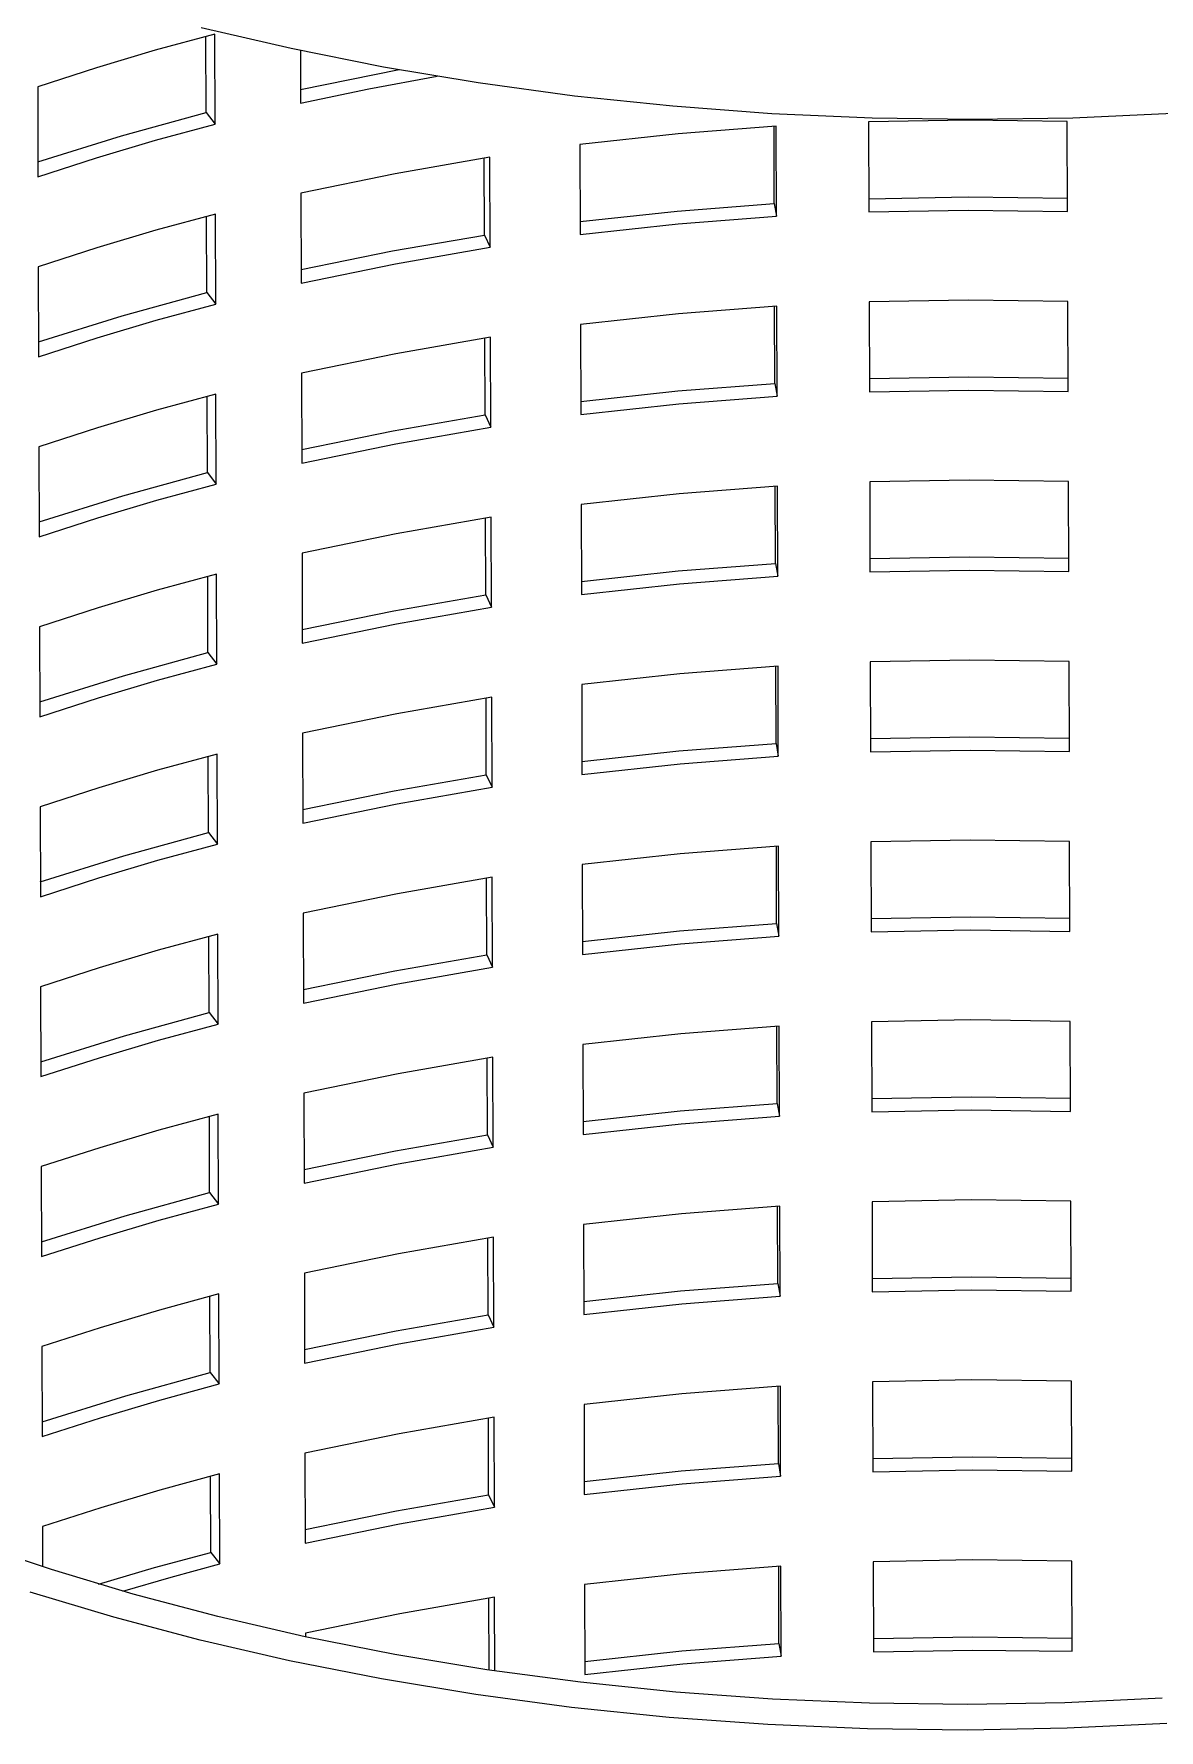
# Model space of a CAD drawing. Header units: millimetres. Extents: x 311 to 4068, y 1050 to 3803.
# Drawn here: x 3757.7 to 3859.6, y 3035.6 to 3189.2 of the extents above; entities that cross this region are included whole.
import ezdxf

# ---------------------------------------------------------------- set-up
doc = ezdxf.new("R2010")
doc.units = ezdxf.units.MM
doc.layers.add('ZANO_R', color=7, linetype='Continuous', lineweight=0)

msp = doc.modelspace()

# ---------------------------------------------------------------- linework, layer by layer
at = {"layer": 'ZANO_R'}
for p, q in [((3774.12, 3189.19), (3768.73, 3187.73)), ((3772.88, 3189.79), (3781.02, 3187.9)), ((3773.33, 3182.1), (3773.31, 3188.98)), ((3774.14, 3181.04), (3774.12, 3189.19)), ((3768.73, 3187.73), (3763.39, 3186.14)), ((3781.02, 3187.9), (3789.38, 3186.23)), ((3781.87, 3187.72), (3781.89, 3182.92)), ((3763.39, 3186.14), (3758.08, 3184.42)), ((3781.88, 3184.16), (3790.8, 3185.98)), ((3789.38, 3186.23), (3797.95, 3184.8)), ((3758.08, 3184.42), (3758.1, 3176.27)), ((3781.89, 3182.92), (3788.05, 3184.23)), ((3788.05, 3184.23), (3794.24, 3185.39)), ((3797.95, 3184.8), (3806.7, 3183.61)), ((3806.7, 3183.61), (3815.58, 3182.68)), ((3815.58, 3182.68), (3824.57, 3182.01)), ((3765.68, 3179.98), (3773.33, 3182.1)), ((3768.76, 3179.58), (3774.14, 3181.04)), ((3773.33, 3182.1), (3774.14, 3181.04)), ((3824.57, 3182.01), (3833.63, 3181.61)), ((3842.31, 3181.4), (3833.31, 3181.24)), ((3833.31, 3181.24), (3833.34, 3173.09)), ((3833.63, 3181.61), (3842.73, 3181.47)), ((3851.31, 3181.28), (3842.31, 3181.4)), ((3842.73, 3181.47), (3851.82, 3181.61)), ((3851.34, 3173.13), (3851.31, 3181.28)), ((3851.82, 3181.61), (3860.88, 3182.02)), ((3758.1, 3177.61), (3765.68, 3179.98)), ((3763.41, 3177.99), (3768.76, 3179.58)), ((3816.06, 3180.15), (3807.18, 3179.18)), ((3824.96, 3180.85), (3816.06, 3180.15)), ((3824.78, 3173.85), (3824.76, 3180.83)), ((3824.98, 3172.7), (3824.96, 3180.85)), ((3758.1, 3176.27), (3763.41, 3177.99)), ((3799.03, 3178.03), (3790.44, 3176.54)), ((3798.54, 3170.99), (3798.52, 3177.95)), ((3799.06, 3169.88), (3799.03, 3178.03)), ((3807.18, 3179.18), (3807.21, 3171.03)), ((3790.44, 3176.54), (3781.91, 3174.77)), ((3781.91, 3174.77), (3781.94, 3166.62)), ((3815.98, 3173.16), (3824.78, 3173.85)), ((3824.78, 3173.85), (3824.98, 3172.7)), ((3842.33, 3174.41), (3833.34, 3174.25)), ((3851.34, 3174.29), (3842.33, 3174.41)), ((3774.17, 3172.89), (3768.79, 3171.43)), ((3773.39, 3165.8), (3773.36, 3172.68)), ((3774.2, 3164.74), (3774.17, 3172.89)), ((3807.2, 3172.21), (3815.98, 3173.16)), ((3807.21, 3171.03), (3816.08, 3172)), ((3816.08, 3172), (3824.98, 3172.7)), ((3833.34, 3173.09), (3842.34, 3173.25)), ((3842.34, 3173.25), (3851.34, 3173.13)), ((3768.79, 3171.43), (3763.44, 3169.84)), ((3790.21, 3169.56), (3798.54, 3170.99)), ((3798.54, 3170.99), (3799.06, 3169.88)), ((3763.44, 3169.84), (3758.13, 3168.12)), ((3781.93, 3167.86), (3790.21, 3169.56)), ((3790.47, 3168.39), (3799.06, 3169.88)), ((3758.13, 3168.12), (3758.16, 3159.97)), ((3781.94, 3166.62), (3790.47, 3168.39)), ((3765.73, 3163.68), (3773.39, 3165.8)), ((3773.39, 3165.8), (3774.2, 3164.74)), ((3768.81, 3163.28), (3774.2, 3164.74)), ((3825.01, 3164.55), (3816.11, 3163.85)), ((3824.83, 3157.55), (3824.81, 3164.53)), ((3825.04, 3156.4), (3825.01, 3164.55)), ((3842.37, 3165.1), (3833.37, 3164.94)), ((3833.37, 3164.94), (3833.39, 3156.79)), ((3851.37, 3164.98), (3842.37, 3165.1)), ((3851.39, 3156.83), (3851.37, 3164.98)), ((3758.15, 3161.31), (3765.73, 3163.68)), ((3763.47, 3161.69), (3768.81, 3163.28)), ((3816.11, 3163.85), (3807.23, 3162.88)), ((3807.23, 3162.88), (3807.26, 3154.73)), ((3758.16, 3159.97), (3763.47, 3161.69)), ((3799.08, 3161.73), (3790.5, 3160.24)), ((3798.6, 3154.7), (3798.57, 3161.65)), ((3799.11, 3153.58), (3799.08, 3161.73)), ((3790.5, 3160.24), (3781.96, 3158.47)), ((3781.96, 3158.47), (3781.99, 3150.32)), ((3842.39, 3158.11), (3833.39, 3157.96)), ((3851.39, 3157.99), (3842.39, 3158.11)), ((3774.22, 3156.59), (3768.84, 3155.13)), ((3774.25, 3148.44), (3774.22, 3156.59)), ((3807.26, 3155.91), (3816.03, 3156.87)), ((3816.03, 3156.87), (3824.83, 3157.55)), ((3816.14, 3155.7), (3825.04, 3156.4)), ((3824.83, 3157.55), (3825.04, 3156.4)), ((3833.39, 3156.79), (3842.39, 3156.95)), ((3842.39, 3156.95), (3851.39, 3156.83)), ((3768.84, 3155.13), (3763.49, 3153.54)), ((3773.44, 3149.5), (3773.42, 3156.38)), ((3807.26, 3154.73), (3816.14, 3155.7)), ((3763.49, 3153.54), (3758.18, 3151.82)), ((3790.27, 3153.26), (3798.6, 3154.7)), ((3790.52, 3152.09), (3799.11, 3153.58)), ((3798.6, 3154.7), (3799.11, 3153.58)), ((3758.18, 3151.82), (3758.21, 3143.67)), ((3781.99, 3151.56), (3790.27, 3153.26)), ((3781.99, 3150.32), (3790.52, 3152.09)), ((3765.78, 3147.38), (3773.44, 3149.5)), ((3773.44, 3149.5), (3774.25, 3148.44)), ((3842.42, 3148.8), (3833.42, 3148.65)), ((3851.42, 3148.68), (3842.42, 3148.8)), ((3758.21, 3145.01), (3765.78, 3147.38)), ((3768.87, 3146.98), (3774.25, 3148.44)), ((3816.16, 3147.55), (3807.29, 3146.58)), ((3825.06, 3148.25), (3816.16, 3147.55)), ((3824.88, 3141.25), (3824.86, 3148.23)), ((3825.09, 3140.1), (3825.06, 3148.25)), ((3833.42, 3148.65), (3833.44, 3140.5)), ((3851.44, 3140.53), (3851.42, 3148.68)), ((3763.52, 3145.39), (3768.87, 3146.98)), ((3807.29, 3146.58), (3807.31, 3138.43)), ((3758.21, 3143.67), (3763.52, 3145.39)), ((3799.14, 3145.43), (3790.55, 3143.94)), ((3798.65, 3138.4), (3798.63, 3145.35)), ((3799.16, 3137.28), (3799.14, 3145.43)), ((3790.55, 3143.94), (3782.02, 3142.17)), ((3782.02, 3142.17), (3782.04, 3134.02)), ((3816.08, 3140.57), (3824.88, 3141.25)), ((3824.88, 3141.25), (3825.09, 3140.1)), ((3842.44, 3141.81), (3833.44, 3141.66)), ((3851.44, 3141.69), (3842.44, 3141.81)), ((3774.28, 3140.29), (3768.89, 3138.83)), ((3773.49, 3133.2), (3773.47, 3140.08)), ((3774.3, 3132.14), (3774.28, 3140.29)), ((3807.31, 3139.61), (3816.08, 3140.57)), ((3816.19, 3139.4), (3825.09, 3140.1)), ((3833.44, 3140.5), (3842.44, 3140.65)), ((3842.44, 3140.65), (3851.44, 3140.53)), ((3768.89, 3138.83), (3763.54, 3137.24)), ((3790.32, 3136.96), (3798.65, 3138.4)), ((3798.65, 3138.4), (3799.16, 3137.28)), ((3807.31, 3138.43), (3816.19, 3139.4)), ((3763.54, 3137.24), (3758.24, 3135.52)), ((3782.04, 3135.26), (3790.32, 3136.96)), ((3790.58, 3135.79), (3799.16, 3137.28)), ((3758.24, 3135.52), (3758.26, 3127.37)), ((3782.04, 3134.02), (3790.58, 3135.79)), ((3765.84, 3131.08), (3773.49, 3133.2)), ((3768.92, 3130.68), (3774.3, 3132.14)), ((3773.49, 3133.2), (3774.3, 3132.14)), ((3825.12, 3131.95), (3816.21, 3131.25)), ((3824.94, 3124.95), (3824.91, 3131.93)), ((3825.14, 3123.8), (3825.12, 3131.95)), ((3842.47, 3132.5), (3833.47, 3132.35)), ((3833.47, 3132.35), (3833.5, 3124.2)), ((3851.47, 3132.38), (3842.47, 3132.5)), ((3851.5, 3124.23), (3851.47, 3132.38)), ((3758.26, 3128.71), (3765.84, 3131.08)), ((3763.57, 3129.09), (3768.92, 3130.68)), ((3816.21, 3131.25), (3807.34, 3130.28)), ((3807.34, 3130.28), (3807.36, 3122.13)), ((3758.26, 3127.37), (3763.57, 3129.09)), ((3799.19, 3129.13), (3790.6, 3127.64)), ((3798.7, 3122.1), (3798.68, 3129.05)), ((3799.22, 3120.98), (3799.19, 3129.13)), ((3790.6, 3127.64), (3782.07, 3125.87)), ((3782.07, 3125.87), (3782.1, 3117.72)), ((3807.36, 3123.31), (3816.14, 3124.27)), ((3816.14, 3124.27), (3824.94, 3124.95)), ((3824.94, 3124.95), (3825.14, 3123.8)), ((3842.49, 3125.51), (3833.49, 3125.36)), ((3833.5, 3124.2), (3842.5, 3124.35)), ((3851.49, 3125.39), (3842.49, 3125.51)), ((3842.5, 3124.35), (3851.5, 3124.23)), ((3774.33, 3123.99), (3768.94, 3122.53)), ((3773.54, 3116.9), (3773.52, 3123.78)), ((3774.35, 3115.84), (3774.33, 3123.99)), ((3807.36, 3122.13), (3816.24, 3123.1)), ((3816.24, 3123.1), (3825.14, 3123.8)), ((3768.94, 3122.53), (3763.6, 3120.94)), ((3790.37, 3120.66), (3798.7, 3122.1)), ((3798.7, 3122.1), (3799.22, 3120.98)), ((3763.6, 3120.94), (3758.29, 3119.22)), ((3782.09, 3118.96), (3790.37, 3120.66)), ((3790.63, 3119.49), (3799.22, 3120.98)), ((3758.29, 3119.22), (3758.32, 3111.07)), ((3782.1, 3117.72), (3790.63, 3119.49)), ((3765.89, 3114.78), (3773.54, 3116.9)), ((3773.54, 3116.9), (3774.35, 3115.84)), ((3768.97, 3114.38), (3774.35, 3115.84)), ((3816.27, 3114.95), (3807.39, 3113.98)), ((3825.17, 3115.65), (3816.27, 3114.95)), ((3824.99, 3108.65), (3824.97, 3115.63)), ((3825.2, 3107.5), (3825.17, 3115.65)), ((3842.52, 3116.2), (3833.52, 3116.05)), ((3833.52, 3116.05), (3833.55, 3107.9)), ((3851.52, 3116.08), (3842.52, 3116.2)), ((3851.55, 3107.93), (3851.52, 3116.08)), ((3758.31, 3112.41), (3765.89, 3114.78)), ((3763.62, 3112.79), (3768.97, 3114.38)), ((3807.39, 3113.98), (3807.42, 3105.83)), ((3758.32, 3111.07), (3763.62, 3112.79)), ((3799.24, 3112.83), (3790.66, 3111.34)), ((3798.75, 3105.8), (3798.73, 3112.75)), ((3799.27, 3104.68), (3799.24, 3112.83)), ((3790.66, 3111.34), (3782.12, 3109.57)), ((3782.12, 3109.57), (3782.15, 3101.42)), ((3842.55, 3109.21), (3833.55, 3109.06)), ((3851.55, 3109.09), (3842.55, 3109.21)), ((3774.38, 3107.69), (3769, 3106.23)), ((3773.6, 3100.6), (3773.57, 3107.48)), ((3774.41, 3099.54), (3774.38, 3107.69)), ((3807.41, 3107.01), (3816.19, 3107.97)), ((3816.19, 3107.97), (3824.99, 3108.65)), ((3816.29, 3106.8), (3825.2, 3107.5)), ((3824.99, 3108.65), (3825.2, 3107.5)), ((3833.55, 3107.9), (3842.55, 3108.06)), ((3842.55, 3108.06), (3851.55, 3107.93)), ((3769, 3106.23), (3763.65, 3104.64)), ((3790.42, 3104.36), (3798.75, 3105.8)), ((3798.75, 3105.8), (3799.27, 3104.68)), ((3807.42, 3105.83), (3816.29, 3106.8)), ((3763.65, 3104.64), (3758.34, 3102.92)), ((3782.15, 3102.66), (3790.42, 3104.36)), ((3790.68, 3103.19), (3799.27, 3104.68)), ((3758.34, 3102.92), (3758.37, 3094.78)), ((3782.15, 3101.42), (3790.68, 3103.19)), ((3765.94, 3098.48), (3773.6, 3100.6)), ((3773.6, 3100.6), (3774.41, 3099.54)), ((3842.58, 3099.91), (3833.58, 3099.75)), ((3833.58, 3099.75), (3833.6, 3091.6)), ((3851.58, 3099.78), (3842.58, 3099.91)), ((3851.6, 3091.63), (3851.58, 3099.78)), ((3758.36, 3096.11), (3765.94, 3098.48)), ((3763.68, 3096.49), (3769.02, 3098.08)), ((3769.02, 3098.08), (3774.41, 3099.54)), ((3816.32, 3098.65), (3807.44, 3097.68)), ((3825.22, 3099.35), (3816.32, 3098.65)), ((3825.04, 3092.35), (3825.02, 3099.34)), ((3825.25, 3091.2), (3825.22, 3099.35)), ((3758.37, 3094.78), (3763.68, 3096.49)), ((3799.29, 3096.53), (3790.71, 3095.04)), ((3799.32, 3088.38), (3799.29, 3096.53)), ((3807.44, 3097.68), (3807.47, 3089.53)), ((3790.71, 3095.04), (3782.18, 3093.27)), ((3798.81, 3089.5), (3798.78, 3096.45)), ((3782.18, 3093.27), (3782.2, 3085.12)), ((3816.24, 3091.67), (3825.04, 3092.35)), ((3825.04, 3092.35), (3825.25, 3091.2)), ((3842.6, 3092.91), (3833.6, 3092.76)), ((3851.6, 3092.8), (3842.6, 3092.91)), ((3774.43, 3091.39), (3769.05, 3089.93)), ((3773.65, 3084.3), (3773.63, 3091.18)), ((3774.46, 3083.24), (3774.43, 3091.39)), ((3807.47, 3090.71), (3816.24, 3091.67)), ((3807.47, 3089.53), (3816.35, 3090.5)), ((3816.35, 3090.5), (3825.25, 3091.2)), ((3833.6, 3091.6), (3842.6, 3091.76)), ((3842.6, 3091.76), (3851.6, 3091.63)), ((3769.05, 3089.93), (3763.7, 3088.34)), ((3790.48, 3088.06), (3798.81, 3089.5)), ((3798.81, 3089.5), (3799.32, 3088.38)), ((3763.7, 3088.34), (3758.39, 3086.63)), ((3782.2, 3086.36), (3790.48, 3088.06)), ((3790.73, 3086.89), (3799.32, 3088.38)), ((3758.39, 3086.63), (3758.42, 3078.48)), ((3782.2, 3085.12), (3790.73, 3086.89)), ((3765.99, 3082.18), (3773.65, 3084.3)), ((3773.65, 3084.3), (3774.46, 3083.24)), ((3769.08, 3081.78), (3774.46, 3083.24)), ((3825.27, 3083.05), (3816.37, 3082.35)), ((3825.09, 3076.05), (3825.07, 3083.04)), ((3825.3, 3074.9), (3825.27, 3083.05)), ((3842.63, 3083.61), (3833.63, 3083.45)), ((3833.63, 3083.45), (3833.65, 3075.3)), ((3851.63, 3083.49), (3842.63, 3083.61)), ((3851.65, 3075.34), (3851.63, 3083.49)), ((3758.42, 3079.81), (3765.99, 3082.18)), ((3763.73, 3080.19), (3769.08, 3081.78)), ((3816.37, 3082.35), (3807.5, 3081.38)), ((3807.5, 3081.38), (3807.52, 3073.23)), ((3758.42, 3078.48), (3763.73, 3080.19)), ((3799.35, 3080.23), (3790.76, 3078.74)), ((3798.86, 3073.2), (3798.84, 3080.15)), ((3799.37, 3072.08), (3799.35, 3080.23)), ((3790.76, 3078.74), (3782.23, 3076.97)), ((3782.23, 3076.97), (3782.25, 3068.82)), ((3842.65, 3076.62), (3833.65, 3076.46)), ((3851.65, 3076.5), (3842.65, 3076.62)), ((3774.49, 3075.1), (3769.1, 3073.63)), ((3774.51, 3066.95), (3774.49, 3075.1)), ((3807.52, 3074.41), (3816.29, 3075.37)), ((3816.29, 3075.37), (3825.09, 3076.05)), ((3825.09, 3076.05), (3825.3, 3074.9)), ((3833.65, 3075.3), (3842.65, 3075.46)), ((3842.65, 3075.46), (3851.65, 3075.34)), ((3769.1, 3073.63), (3763.75, 3072.04)), ((3773.7, 3068), (3773.68, 3074.88)), ((3807.52, 3073.23), (3816.4, 3074.2)), ((3816.4, 3074.2), (3825.3, 3074.9)), ((3763.75, 3072.04), (3758.45, 3070.33)), ((3790.53, 3071.76), (3798.86, 3073.2)), ((3790.79, 3070.59), (3799.37, 3072.08)), ((3798.86, 3073.2), (3799.37, 3072.08)), ((3782.25, 3070.06), (3790.53, 3071.76)), ((3782.25, 3068.82), (3790.79, 3070.59)), ((3758.45, 3070.33), (3758.47, 3062.18)), ((3766.05, 3065.89), (3773.7, 3068)), ((3773.7, 3068), (3774.51, 3066.95)), ((3842.68, 3067.31), (3833.68, 3067.15)), ((3851.68, 3067.19), (3842.68, 3067.31)), ((3758.47, 3063.51), (3766.05, 3065.89)), ((3769.13, 3065.48), (3774.51, 3066.95)), ((3816.42, 3066.06), (3807.55, 3065.08)), ((3825.33, 3066.75), (3816.42, 3066.06)), ((3825.15, 3059.75), (3825.12, 3066.74)), ((3825.35, 3058.6), (3825.33, 3066.75)), ((3833.68, 3067.15), (3833.71, 3059)), ((3851.71, 3059.04), (3851.68, 3067.19)), ((3763.78, 3063.89), (3769.13, 3065.48)), ((3807.55, 3065.08), (3807.57, 3056.93)), ((3758.47, 3062.18), (3763.78, 3063.89)), ((3799.4, 3063.93), (3790.81, 3062.44)), ((3798.91, 3056.9), (3798.89, 3063.85)), ((3799.43, 3055.78), (3799.4, 3063.93)), ((3790.81, 3062.44), (3782.28, 3060.67)), ((3782.28, 3060.67), (3782.31, 3052.52)), ((3816.35, 3059.07), (3825.15, 3059.75)), ((3825.15, 3059.75), (3825.35, 3058.6)), ((3842.7, 3060.32), (3833.7, 3060.16)), ((3851.7, 3060.2), (3842.7, 3060.32)), ((3774.54, 3058.8), (3769.15, 3057.33)), ((3773.75, 3051.7), (3773.73, 3058.59)), ((3774.56, 3050.65), (3774.54, 3058.8)), ((3807.57, 3058.11), (3816.35, 3059.07)), ((3816.45, 3057.91), (3825.35, 3058.6)), ((3833.71, 3059), (3842.71, 3059.16)), ((3842.71, 3059.16), (3851.71, 3059.04)), ((3769.15, 3057.33), (3763.81, 3055.74)), ((3790.58, 3055.46), (3798.91, 3056.9)), ((3798.91, 3056.9), (3799.43, 3055.78)), ((3807.57, 3056.93), (3816.45, 3057.91)), ((3763.81, 3055.74), (3758.5, 3054.03)), ((3782.3, 3053.76), (3790.58, 3055.46)), ((3790.84, 3054.29), (3799.43, 3055.78)), ((3758.5, 3054.03), (3758.51, 3050.4)), ((3782.31, 3052.52), (3790.84, 3054.29)), ((3759.33, 3050.14), (3752.22, 3052.53)), ((3768.65, 3050.32), (3773.75, 3051.7)), ((3770.16, 3049.46), (3774.56, 3050.65)), ((3773.75, 3051.7), (3774.56, 3050.65)), ((3825.38, 3050.45), (3816.48, 3049.76)), ((3825.2, 3043.45), (3825.18, 3050.44)), ((3825.41, 3042.3), (3825.38, 3050.45)), ((3842.73, 3051.01), (3833.73, 3050.85)), ((3833.73, 3050.85), (3833.76, 3042.7)), ((3851.73, 3050.89), (3842.73, 3051.01)), ((3851.76, 3042.74), (3851.73, 3050.89)), ((3766.73, 3047.92), (3759.33, 3050.14)), ((3763.58, 3048.83), (3768.65, 3050.32)), ((3765.78, 3048.19), (3770.16, 3049.46)), ((3816.48, 3049.76), (3807.6, 3048.78)), ((3764.96, 3045.83), (3757.4, 3048.11)), ((3774.39, 3045.89), (3766.73, 3047.92)), ((3799.45, 3047.63), (3790.87, 3046.14)), ((3798.96, 3041.04), (3798.94, 3047.55)), ((3799.47, 3040.97), (3799.45, 3047.63)), ((3807.6, 3048.78), (3807.63, 3040.63)), ((3772.8, 3043.76), (3764.96, 3045.83)), ((3782.29, 3044.06), (3774.39, 3045.89)), ((3790.87, 3046.14), (3782.33, 3044.37)), ((3782.33, 3044.37), (3782.33, 3044.05)), ((3780.89, 3041.89), (3772.8, 3043.76)), ((3790.42, 3042.45), (3782.29, 3044.06)), ((3807.62, 3041.82), (3816.4, 3042.77)), ((3816.4, 3042.77), (3825.2, 3043.45)), ((3825.2, 3043.45), (3825.41, 3042.3)), ((3842.76, 3044.02), (3833.76, 3043.86)), ((3833.76, 3042.7), (3842.76, 3042.86)), ((3851.76, 3043.9), (3842.76, 3044.02)), ((3842.76, 3042.86), (3851.76, 3042.74)), ((3789.21, 3040.24), (3780.89, 3041.89)), ((3798.75, 3041.07), (3790.42, 3042.45)), ((3807.63, 3040.63), (3816.5, 3041.61)), ((3816.5, 3041.61), (3825.41, 3042.3)), ((3797.74, 3038.83), (3789.21, 3040.24)), ((3807.24, 3039.94), (3798.75, 3041.07)), ((3815.87, 3039.04), (3807.24, 3039.94)), ((3806.43, 3037.66), (3797.74, 3038.83)), ((3824.61, 3038.41), (3815.87, 3039.04)), ((3833.41, 3038.04), (3824.61, 3038.41)), ((3859.89, 3038.5), (3851.09, 3038.08)), ((3815.26, 3036.75), (3806.43, 3037.66)), ((3824.2, 3036.1), (3815.26, 3036.75)), ((3842.25, 3037.93), (3833.41, 3038.04)), ((3851.09, 3038.08), (3842.25, 3037.93)), ((3833.21, 3035.72), (3824.2, 3036.1)), ((3842.25, 3035.61), (3833.21, 3035.72)), ((3851.3, 3035.77), (3842.25, 3035.61)), ((3860.31, 3036.2), (3851.3, 3035.77))]:
    msp.add_line(p, q, dxfattribs=at)

doc.saveas('drawing.dxf')
